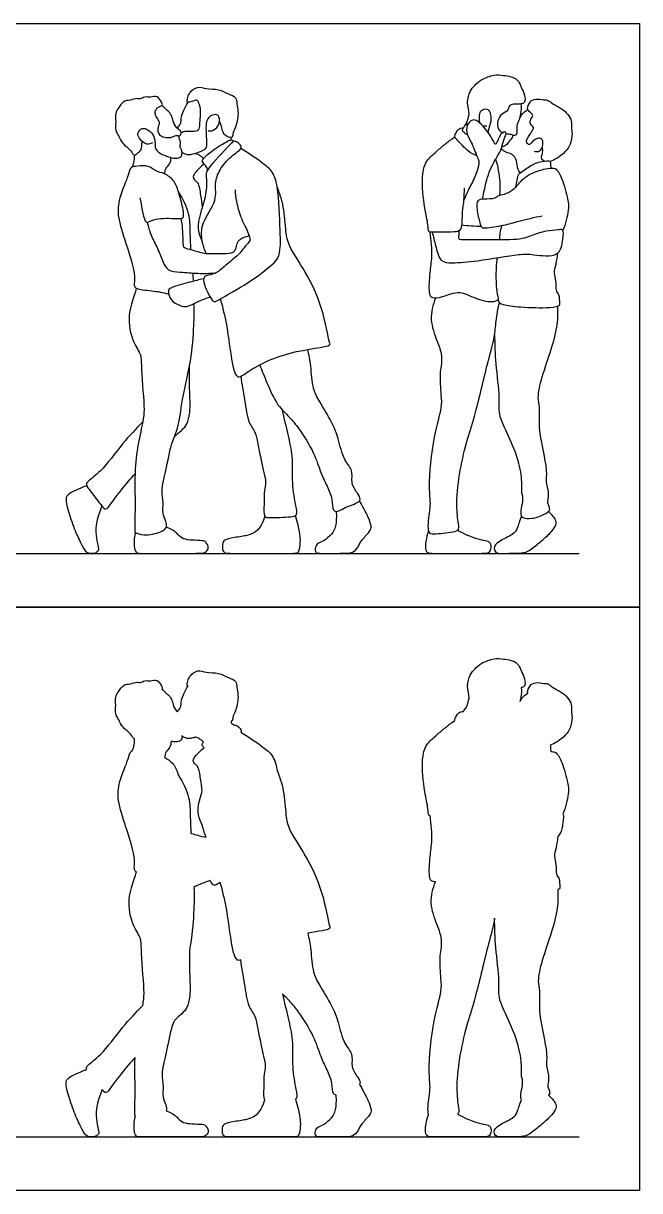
# Model space of a CAD drawing. Header units: millimetres. Extents: x 1 to 7, y 0.3 to 34.9.
# Drawn here: x 4.012 to 6.345, y 10.863 to 15.282 of the extents above; entities that cross this region are included whole.
import ezdxf

# ---------------------------------------------------------------- set-up
doc = ezdxf.new("R2010")
doc.units = ezdxf.units.MM
for name, color, linetype, true_color in [('AG-DIAGRAM', 7, 'Continuous', 0xfecc66), ('AG-OUTLINE', 7, 'Continuous', 0x8000ff), ('AG-PEOPLE', 7, 'Continuous', 0x66ccff), ('X-VPRT', 6, 'Continuous', 0xff00ff)]:
    doc.layers.add(name, color=color, linetype=linetype, true_color=true_color)

msp = doc.modelspace()

# ---------------------------------------------------------------- linework, layer by layer
at = {"layer": 'AG-DIAGRAM'}
for points in [[(1.2399, 13.2758), (6.1167, 13.2758)], [(1.2399, 11.066), (6.1167, 11.066)]]:
    msp.add_lwpolyline(points, dxfattribs=at)
at = {"layer": 'AG-OUTLINE'}
for points, knots in [([(6.0065, 12.5495), (6.0155, 12.5528), (6.0331, 12.5606), (6.0652, 12.5863), (6.0845, 12.613), (6.0915, 12.6546), (6.0853, 12.6779), (6.0899, 12.7034), (6.0722, 12.7298), (6.051, 12.7511), (6.0182, 12.7644), (5.9998, 12.7839), (5.9816, 12.7821), (5.9516, 12.7897), (5.9285, 12.7767), (5.92, 12.7546), (5.9215, 12.7473), (5.9219, 12.7461), (5.9162, 12.7428), (5.9053, 12.7348), (5.8958, 12.7219), (5.8921, 12.715), (5.8936, 12.7197), (5.8972, 12.7351), (5.8983, 12.7553), (5.8971, 12.7675), (5.8994, 12.7678), (5.9058, 12.7693), (5.9144, 12.7792), (5.9072, 12.8101), (5.8952, 12.8333), (5.885, 12.8608), (5.8573, 12.8716), (5.8308, 12.8761), (5.7939, 12.8793), (5.7713, 12.8693), (5.7462, 12.8621), (5.7198, 12.8371), (5.7022, 12.8161), (5.6887, 12.7726), (5.7052, 12.7286), (5.6924, 12.7057), (5.6914, 12.6974), (5.6913, 12.6966), (5.6884, 12.6922), (5.6837, 12.6849), (5.6793, 12.6786), (5.6779, 12.6765), (5.6709, 12.677), (5.659, 12.6733), (5.6513, 12.6604), (5.6453, 12.6483), (5.6455, 12.6435), (5.6299, 12.6321), (5.6093, 12.6162), (5.5769, 12.5883), (5.534, 12.5521), (5.5183, 12.4924), (5.5291, 12.3745), (5.5449, 12.3146), (5.5446, 12.2843), (5.5497, 12.2822), (5.5519, 12.2819), (5.5572, 12.2512), (5.5611, 12.1872), (5.5512, 12.1317), (5.547, 12.0565), (5.5535, 12.0353), (5.5662, 12.0322), (5.573, 12.0323), (5.5621, 12.007), (5.5477, 11.9518), (5.577, 11.8717), (5.5962, 11.8259), (5.5954, 11.7741), (5.5872, 11.7454), (5.5935, 11.6632), (5.5967, 11.615), (5.5614, 11.5055), (5.5443, 11.3222), (5.5534, 11.255), (5.5487, 11.2215), (5.5414, 11.1648), (5.546, 11.1504), (5.5361, 11.1222), (5.5328, 11.0889), (5.5379, 11.066), (5.5644, 11.066), (5.6169, 11.066), (5.7483, 11.066), (5.7767, 11.066), (5.7831, 11.0839), (5.7835, 11.0994), (5.7765, 11.1093), (5.7588, 11.1145), (5.7196, 11.1213), (5.6837, 11.1386), (5.6555, 11.1529), (5.6575, 11.1542), (5.6638, 11.1607), (5.6563, 11.1901), (5.6503, 11.2619), (5.6633, 11.3813), (5.6932, 11.5013), (5.7256, 11.597), (5.7708, 11.7965), (5.7914, 11.8628), (5.7958, 11.8906), (5.7962, 11.8939), (5.7966, 11.8574), (5.7984, 11.7796), (5.8167, 11.6593), (5.8067, 11.5937), (5.8478, 11.5132), (5.8884, 11.4166), (5.8998, 11.3377), (5.8958, 11.2963), (5.9048, 11.2791), (5.8982, 11.2444), (5.8942, 11.2191), (5.8969, 11.2098), (5.8979, 11.208), (5.891, 11.1876), (5.8813, 11.1576), (5.8718, 11.139), (5.8075, 11.1108), (5.7884, 11.0857), (5.7999, 11.066), (5.8155, 11.066), (5.8541, 11.066), (5.8948, 11.0662), (5.9202, 11.0701), (5.9599, 11.1011), (6.0089, 11.1431), (6.0284, 11.1694), (6.0304, 11.1888), (6.0222, 11.2027), (6.0004, 11.2243), (6.0027, 11.2267), (6.0085, 11.2358), (5.9925, 11.2573), (6.0053, 11.2888), (5.9886, 11.3387), (5.9998, 11.384), (5.9595, 11.5278), (5.9697, 11.6175), (5.9569, 11.6558), (5.9754, 11.7385), (6.0118, 11.8369), (6.0365, 11.9314), (6.0365, 11.9791), (6.0352, 12.0022), (6.0385, 12.0033), (6.0442, 12.0061), (6.0431, 12.0135), (6.0424, 12.048), (6.0265, 12.0601), (6.0314, 12.0996), (6.0191, 12.1272), (6.0303, 12.1619), (6.0333, 12.1895), (6.0353, 12.2036), (6.0487, 12.2154), (6.055, 12.2533), (6.0582, 12.2832), (6.0545, 12.2887), (6.0655, 12.3124), (6.0767, 12.3656), (6.0752, 12.4068), (6.0534, 12.4824), (6.0325, 12.5224), (6.0174, 12.5252), (6.0098, 12.5249), (6.0088, 12.5249), (6.0084, 12.5314), (6.008, 12.538), (6.0076, 12.5445), (6.0075, 12.5462), (6.0072, 12.548), (6.0065, 12.5495)], [-8.051032, -8.051032, -8.051032, -8.051032, -7.745874, -7.387316, -7.057884, -6.697875, -6.419332, -6.141396, -5.830281, -5.516651, -5.178655, -4.896634, -4.662427, -4.353639, -4.06872, -3.78104, -3.722313, -3.722313, -3.722313, -3.468498, -3.192558, -3.192558, -3.192558, -3.015944, -2.670965, -2.670965, -2.670965, -2.572691, -2.370645, -2.061141, -1.761372, -1.464359, -1.167498, -0.86652, -0.526109, -0.246466, 0.040991, 0.377475, 0.677202, 1.049696, 1.434242, 1.742596, 1.776063, 1.776063, 1.776063, 2.002794, 2.133373, 2.133373, 2.133373, 2.367475, 2.590148, 2.821957, 2.821957, 2.821957, 3.173604, 3.546956, 3.95988, 4.399824, 5.019629, 5.480282, 5.765934, 5.880446, 5.880446, 5.880446, 6.429708, 6.873929, 7.359043, 7.613319, 7.808274, 7.808274, 7.808274, 8.325095, 8.840158, 9.246047, 9.637009, 9.956181, 10.458896, 10.856577, 11.46202, 12.244145, 12.6953, 13.039905, 13.493581, 13.493581, 13.493581, 13.628503, 13.763426, 13.898348, 14.033271, 14.168193, 14.303116, 14.438038, 14.572961, 14.707883, 14.842806, 14.977728, 15.112651, 15.112651, 15.112651, 15.207466, 15.510536, 15.993352, 16.623304, 17.247062, 17.833202, 18.642291, 19.179987, 19.252627, 19.252627, 19.252627, 19.817475, 20.471989, 20.940975, 21.480381, 22.016568, 22.541147, 22.940119, 23.186097, 23.528478, 23.850483, 23.941266, 23.941266, 23.941266, 24.085544, 24.229822, 24.3741, 24.518378, 24.662656, 24.662656, 24.662656, 24.803882, 24.967616, 25.13135, 25.295084, 25.458818, 25.622552, 25.786285, 25.786285, 25.786285, 25.897734, 26.192301, 26.521838, 26.927153, 27.359638, 28.073251, 28.624245, 28.978593, 29.500343, 30.11366, 30.687325, 31.174085, 31.174085, 31.174085, 31.286329, 31.442481, 31.766029, 32.012313, 32.353994, 32.66427, 32.997613, 33.369006, 33.369006, 33.369006, 33.769221, 34.078852, 34.078852, 34.078852, 34.581683, 34.955611, 35.459037, 35.829896, 36.071262, 36.106009, 36.106009, 36.106009, 36.358203, 36.358203, 36.358203, 36.461172, 36.461172, 36.461172, 36.461172]), ([(5.1959, 11.225), (5.1985, 11.2056), (5.195, 11.1631), (5.182, 11.1395), (5.149, 11.1105), (5.1254, 11.1049), (5.1166, 11.0898), (5.1166, 11.066), (5.1371, 11.066), (5.1969, 11.066), (5.2564, 11.066), (5.2747, 11.0802), (5.2923, 11.1174), (5.326, 11.1498), (5.3316, 11.1674), (5.3175, 11.2038), (5.3053, 11.2293), (5.2847, 11.2652), (5.2862, 11.2672), (5.289, 11.2748), (5.276, 11.2953), (5.2505, 11.3299), (5.2626, 11.3816), (5.2223, 11.4185), (5.2054, 11.5023), (5.1813, 11.5622), (5.1331, 11.6408), (5.1062, 11.6875), (5.1018, 11.7768), (5.0931, 11.8169), (5.0891, 11.8378), (5.1298, 11.8448), (5.1776, 11.8509), (5.1683, 11.8689), (5.1455, 12.0043), (5.0849, 12.1272), (5.017, 12.2261), (5.0046, 12.2838), (4.9995, 12.3796), (4.9826, 12.4291), (4.9729, 12.4541), (4.968, 12.4822), (4.9542, 12.5168), (4.9121, 12.5472), (4.8626, 12.5832), (4.8354, 12.5982), (4.8374, 12.6009), (4.8377, 12.606), (4.8285, 12.6205), (4.8137, 12.6267), (4.809, 12.6261), (4.8083, 12.6259), (4.8068, 12.6279), (4.8041, 12.6305), (4.8007, 12.6311), (4.7998, 12.6311), (4.7993, 12.6341), (4.7989, 12.6371), (4.7985, 12.6401), (4.7999, 12.6403), (4.8047, 12.6427), (4.8049, 12.6628), (4.8193, 12.6818), (4.8278, 12.7399), (4.8192, 12.7655), (4.8196, 12.7953), (4.7861, 12.8041), (4.7518, 12.8262), (4.7049, 12.8221), (4.6722, 12.8372), (4.6426, 12.8129), (4.6361, 12.7982), (4.63, 12.779), (4.633, 12.7744), (4.6357, 12.774), (4.6299, 12.7642), (4.6203, 12.7439), (4.6091, 12.7205), (4.6101, 12.6991), (4.6046, 12.6884), (4.5984, 12.6792), (4.5947, 12.6754), (4.5941, 12.6759), (4.5881, 12.6818), (4.5778, 12.7021), (4.5747, 12.7242), (4.5589, 12.7417), (4.5478, 12.751), (4.5413, 12.7588), (4.5366, 12.7614), (4.537, 12.7617), (4.5398, 12.7646), (4.5342, 12.7751), (4.5206, 12.8008), (4.4926, 12.7906), (4.472, 12.7965), (4.4548, 12.784), (4.4418, 12.7902), (4.4154, 12.7797), (4.3911, 12.7816), (4.3708, 12.7496), (4.3587, 12.7319), (4.3632, 12.7008), (4.3582, 12.6679), (4.3745, 12.6456), (4.3854, 12.6163), (4.4197, 12.5943), (4.4277, 12.5744), (4.4324, 12.5738), (4.4326, 12.5738), (4.4331, 12.5665), (4.4326, 12.5517), (4.4279, 12.5359), (4.4246, 12.5285), (4.4228, 12.5278), (4.4145, 12.523), (4.4106, 12.4943), (4.3713, 12.4106), (4.3677, 12.3377), (4.4002, 12.2415), (4.4384, 12.1191), (4.43, 12.082), (4.4344, 12.0727), (4.44, 12.0699), (4.4403, 12.0697), (4.4372, 12.0606), (4.4318, 12.041), (4.4039, 11.9656), (4.4222, 11.8678), (4.4604, 11.8174), (4.4562, 11.7779), (4.4706, 11.6223), (4.4686, 11.5902), (4.4647, 11.5684), (4.4639, 11.5642), (4.4382, 11.5371), (4.3876, 11.4856), (4.3107, 11.3767), (4.2592, 11.3425), (4.25, 11.3298), (4.2516, 11.3233), (4.2521, 11.3219), (4.2188, 11.3092), (4.1803, 11.291), (4.1706, 11.2756), (4.1795, 11.2347), (4.2042, 11.1573), (4.2317, 11.099), (4.2488, 11.071), (4.2601, 11.0658), (4.2812, 11.0658), (4.2966, 11.0743), (4.2994, 11.0852), (4.288, 11.1208), (4.2868, 11.1727), (4.2962, 11.2096), (4.3096, 11.245), (4.3155, 11.238), (4.3262, 11.2273), (4.3483, 11.2625), (4.3955, 11.3216), (4.4267, 11.358), (4.4348, 11.3671), (4.4337, 11.3271), (4.4364, 11.2436), (4.4331, 11.1544), (4.4343, 11.1466), (4.4365, 11.1447), (4.4299, 11.1219), (4.4318, 11.09), (4.4366, 11.066), (4.4533, 11.066), (4.5123, 11.066), (4.6651, 11.066), (4.6978, 11.066), (4.7127, 11.0801), (4.7116, 11.0958), (4.7021, 11.1095), (4.6939, 11.1148), (4.6497, 11.1152), (4.6157, 11.1192), (4.5974, 11.1362), (4.5817, 11.1543), (4.5525, 11.1651), (4.5548, 11.1714), (4.5527, 11.1889), (4.5368, 11.2185), (4.5444, 11.2584), (4.532, 11.3068), (4.5533, 11.3791), (4.5681, 11.4672), (4.5808, 11.4999), (4.5839, 11.5077), (4.5944, 11.5168), (4.618, 11.5376), (4.6323, 11.5541), (4.6462, 11.6017), (4.6403, 11.6912), (4.6412, 11.7459), (4.641, 11.7742), (4.6423, 11.7811), (4.6518, 11.8349), (4.6581, 11.9229), (4.6593, 11.9896), (4.6579, 12.0095), (4.6577, 12.0119), (4.6631, 12.0145), (4.6839, 12.0246), (4.7039, 12.0315), (4.719, 12.0368), (4.7233, 12.0296), (4.7323, 12.0173), (4.7415, 12.0196), (4.751, 12.0255), (4.7577, 12.0295), (4.7666, 11.997), (4.7833, 11.9302), (4.7955, 11.8233), (4.8125, 11.7325), (4.8303, 11.7344), (4.8349, 11.7364), (4.8392, 11.7064), (4.8503, 11.6503), (4.8616, 11.5586), (4.8962, 11.5241), (4.9087, 11.419), (4.9339, 11.3362), (4.9223, 11.3045), (4.9251, 11.2547), (4.9208, 11.2144), (4.9258, 11.2064), (4.9145, 11.1641), (4.8789, 11.1362), (4.8409, 11.1306), (4.7814, 11.1205), (4.767, 11.1112), (4.7655, 11.0913), (4.7649, 11.0798), (4.7726, 11.066), (4.795, 11.066), (4.8893, 11.066), (5.024, 11.066), (5.0509, 11.066), (5.0573, 11.0769), (5.0628, 11.1139), (5.0581, 11.1532), (5.0428, 11.2096), (5.0441, 11.2105), (5.0501, 11.2171), (5.0426, 11.2505), (5.0274, 11.3333), (5.0354, 11.4327), (5.0132, 11.5153), (5.0007, 11.5773), (4.9933, 11.6078), (5.0021, 11.5984), (5.0251, 11.5771), (5.0569, 11.5372), (5.1137, 11.4488), (5.1373, 11.3709), (5.1618, 11.3214), (5.1836, 11.2726), (5.1808, 11.2312), (5.1922, 11.2255), (5.1959, 11.225)], [0, 0, 0, 0, 0.126109, 0.252219, 0.378328, 0.504437, 0.630546, 0.756656, 0.882765, 1.008874, 1.134984, 1.261093, 1.387202, 1.513312, 1.639421, 1.76553, 1.891639, 1.891639, 1.891639, 1.998191, 2.280964, 2.65408, 3.045021, 3.450224, 3.970055, 4.444798, 4.984271, 5.411127, 5.939866, 6.397448, 6.397448, 6.397448, 6.860561, 7.046179, 7.698105, 8.406334, 9.015779, 9.453749, 10.004969, 10.518376, 10.518376, 10.518376, 10.975299, 11.37656, 11.928937, 11.928937, 11.928937, 12.086367, 12.31903, 12.561242, 12.609782, 12.609782, 12.609782, 12.766824, 12.823524, 12.823524, 12.823524, 12.99604, 12.99604, 12.99604, 13.079624, 13.325973, 13.614162, 14.043739, 14.35061, 14.633306, 14.947774, 15.315132, 15.70224, 16.033845, 16.362019, 16.602132, 16.84895, 16.991811, 16.991811, 16.991811, 17.326337, 17.619252, 17.875488, 18.072055, 18.30225, 18.30225, 18.30225, 18.334382, 18.639642, 18.913311, 19.184064, 19.404523, 19.623919, 19.623919, 19.623919, 19.651554, 19.851761, 20.143007, 20.431819, 20.694903, 20.939201, 21.143566, 21.440631, 21.716438, 22.053046, 22.317845, 22.631165, 22.957744, 23.248702, 23.565408, 23.934013, 24.198057, 24.211279, 24.211279, 24.211279, 24.479786, 24.762746, 24.762746, 24.762746, 24.835387, 25.148804, 25.697799, 26.184009, 26.770288, 27.419565, 27.750441, 27.956136, 27.96981, 27.96981, 27.96981, 28.277317, 28.781926, 29.356297, 29.786929, 30.152212, 30.856996, 31.261538, 31.351846, 31.351846, 31.351846, 31.95778, 32.600586, 33.040432, 33.263938, 33.323567, 33.323567, 33.323567, 33.460972, 33.598378, 33.735783, 33.873188, 34.010593, 34.147999, 34.285404, 34.422809, 34.560215, 34.69762, 34.835025, 34.97243, 35.109836, 35.109836, 35.109836, 35.35413, 35.674234, 36.24095, 36.433774, 36.433774, 36.433774, 37.030295, 37.569155, 37.731741, 37.731741, 37.731741, 37.864824, 37.997908, 38.130991, 38.264075, 38.397158, 38.530242, 38.663325, 38.796409, 38.929492, 39.062575, 39.195659, 39.328742, 39.461826, 39.594909, 39.594909, 39.594909, 39.858489, 40.18767, 40.544466, 40.938018, 41.438204, 42.027184, 42.220004, 42.220004, 42.220004, 42.425144, 42.7489, 43.132286, 43.675452, 44.203461, 44.203461, 44.203461, 44.301724, 44.964823, 45.464206, 45.534938, 45.534938, 45.534938, 45.681994, 46.078012, 46.078012, 46.078012, 46.244939, 46.430717, 46.649035, 46.649035, 46.649035, 47.22512, 47.848167, 48.366118, 48.514987, 48.514987, 48.514987, 49.060945, 49.594606, 49.982899, 50.57028, 51.10036, 51.41807, 51.830541, 52.218987, 52.218987, 52.218987, 52.378299, 52.537611, 52.696923, 52.856235, 53.015547, 53.174859, 53.33417, 53.493482, 53.652794, 53.812106, 53.971418, 54.13073, 54.290042, 54.449354, 54.449354, 54.449354, 54.517842, 54.846229, 55.37992, 55.953885, 56.482577, 57.038856, 57.038856, 57.038856, 57.312572, 57.748358, 58.335142, 58.855298, 59.278078, 59.700476, 60.059855, 60.211905, 60.211905, 60.211905, 60.211905]), ([(4.5994, 12.4347), (4.5939, 12.4525), (4.5836, 12.4791), (4.5585, 12.4974), (4.5469, 12.5027), (4.5475, 12.51), (4.5505, 12.5253), (4.5681, 12.5395), (4.5711, 12.5564), (4.5715, 12.5644), (4.5744, 12.5637), (4.586, 12.5614), (4.6084, 12.562), (4.6128, 12.5762), (4.6128, 12.584), (4.6125, 12.5864), (4.6141, 12.5825), (4.6264, 12.5749), (4.6392, 12.575), (4.6498, 12.5754), (4.6613, 12.5788), (4.6656, 12.5802), (4.6656, 12.5803), (4.6698, 12.5787), (4.6782, 12.5749), (4.6892, 12.5661), (4.6938, 12.5609), (4.6908, 12.5573), (4.687, 12.5502), (4.6936, 12.5431), (4.697, 12.5394), (4.685, 12.5321), (4.6666, 12.5125), (4.6509, 12.4923), (4.6617, 12.4761), (4.6758, 12.4704), (4.6831, 12.4186), (4.688, 12.3921), (4.6896, 12.3773), (4.684, 12.3582), (4.6718, 12.3182), (4.6748, 12.2754), (4.6843, 12.2574), (4.6895, 12.2495), (4.6925, 12.2324), (4.6967, 12.217), (4.7036, 12.2019), (4.7013, 12.2022), (4.6817, 12.2046), (4.6634, 12.2115), (4.6476, 12.2156), (4.6465, 12.2159), (4.645, 12.2406), (4.6435, 12.2842), (4.6429, 12.3525), (4.6168, 12.4095), (4.5994, 12.4347)], [2.991572, 2.991572, 2.991572, 2.991572, 3.388627, 3.747149, 3.747149, 3.747149, 4.015635, 4.28103, 4.562628, 4.562628, 4.562628, 4.665442, 4.955136, 5.175691, 5.278505, 5.278505, 5.278505, 5.481593, 5.677009, 5.935276, 6.076933, 6.077887, 6.077887, 6.077887, 6.287574, 6.549597, 6.549597, 6.549597, 6.721861, 6.900788, 6.900788, 6.900788, 7.271932, 7.544441, 7.768396, 7.979537, 8.376497, 8.760046, 8.760046, 8.760046, 9.112259, 9.50758, 9.811634, 9.811634, 9.811634, 10.215222, 10.215222, 10.215222, 10.267647, 10.666408, 10.696798, 10.696798, 10.696798, 11.129727, 11.607638, 12.156183, 12.156183, 12.156183, 12.156183])]:
    msp.add_open_spline(points, degree=3, knots=knots, dxfattribs=at)
at = {"layer": 'AG-PEOPLE'}
for points, knots in [([(5.6926, 14.8942), (5.6918, 14.899), (5.6891, 14.9097), (5.7052, 14.9384), (5.6887, 14.9824), (5.7022, 15.0259), (5.7198, 15.0469), (5.7462, 15.0719), (5.7713, 15.0791), (5.7939, 15.0891), (5.8308, 15.0859), (5.8573, 15.0814), (5.885, 15.0706), (5.8952, 15.0431), (5.9072, 15.0199), (5.9144, 14.989), (5.9036, 14.9766), (5.8848, 14.9773), (5.8488, 14.9761), (5.8498, 14.9515), (5.8213, 14.9409), (5.807, 14.9138), (5.8055, 14.8895), (5.8159, 14.8751), (5.8232, 14.8702), (5.8278, 14.8684)], [0, 0, 0, 0, 0.217936, 0.52629, 0.910836, 1.28333, 1.583057, 1.919541, 2.206998, 2.486641, 2.827052, 3.12803, 3.424891, 3.721904, 4.021673, 4.331178, 4.533223, 4.781763, 5.099092, 5.339537, 5.635709, 5.946605, 6.220314, 6.449071, 6.658047, 6.658047, 6.658047, 6.658047]), ([(4.6097, 14.8694), (4.6145, 14.8715), (4.6244, 14.8767), (4.6587, 14.8717), (4.6806, 14.8811), (4.6802, 14.9065), (4.6833, 14.9374), (4.6827, 14.9647), (4.6752, 14.9858), (4.669, 14.9931), (4.6592, 14.9896), (4.6352, 14.9808), (4.63, 14.9888), (4.6361, 15.008), (4.6426, 15.0227), (4.6722, 15.047), (4.7049, 15.0319), (4.7518, 15.036), (4.7861, 15.0139), (4.8196, 15.0051), (4.8192, 14.9753), (4.8278, 14.9497), (4.8193, 14.8916), (4.8049, 14.8726), (4.8047, 14.8496), (4.7924, 14.8494), (4.7736, 14.8576), (4.7657, 14.8753), (4.7608, 14.8965), (4.7568, 14.907), (4.7548, 14.9122)], [0, 0, 0, 0, 0.228359, 0.562536, 0.820456, 1.092008, 1.415927, 1.719822, 1.987235, 2.144003, 2.324625, 2.606106, 2.748968, 2.995786, 3.235899, 3.564073, 3.895677, 4.282785, 4.650144, 4.964611, 5.247307, 5.554178, 5.983756, 6.271944, 6.518293, 6.689108, 6.942565, 7.192515, 7.458676, 7.693368, 7.693368, 7.693368, 7.693368]), ([(4.5015, 14.8306), (4.495, 14.827), (4.4785, 14.8196), (4.4528, 14.8435), (4.4414, 14.8629), (4.4545, 14.8825), (4.4691, 14.8869), (4.4887, 14.8773), (4.5075, 14.8587), (4.5118, 14.827), (4.5092, 14.813), (4.5221, 14.7922), (4.5549, 14.7794), (4.5788, 14.7711), (4.6084, 14.7718), (4.6137, 14.7888), (4.6118, 14.8046), (4.6027, 14.8145), (4.61, 14.8311), (4.6011, 14.8426), (4.6039, 14.8561), (4.5874, 14.8582), (4.5692, 14.8471), (4.5457, 14.8492), (4.5292, 14.8559), (4.5213, 14.8733), (4.5226, 14.8896), (4.5309, 14.9089), (4.516, 14.9254), (4.5122, 14.9376), (4.5094, 14.9451), (4.5158, 14.9586), (4.5223, 14.9666), (4.5419, 14.9705), (4.5342, 14.9849), (4.5206, 15.0106), (4.4926, 15.0004), (4.472, 15.0063), (4.4548, 14.9938), (4.4418, 15), (4.4154, 14.9895), (4.3911, 14.9914), (4.3708, 14.9594), (4.3587, 14.9417), (4.3632, 14.9106), (4.3582, 14.8777), (4.3745, 14.8554), (4.3854, 14.8261), (4.4197, 14.8041), (4.4301, 14.778), (4.4444, 14.7912), (4.4568, 14.7998), (4.4606, 14.813), (4.4595, 14.8196), (4.4616, 14.8296), (4.4633, 14.8346)], [0, 0, 0, 0, 0.27108, 0.595912, 0.85788, 1.113867, 1.326289, 1.583977, 1.879106, 2.194462, 2.407118, 2.673784, 3.010986, 3.310062, 3.599756, 3.820311, 4.045342, 4.244119, 4.470312, 4.681659, 4.868915, 5.069679, 5.335758, 5.609424, 5.845868, 6.084306, 6.316145, 6.565847, 6.824729, 7.028329, 7.184482, 7.396577, 7.587521, 7.811627, 8.011834, 8.30308, 8.591892, 8.854976, 9.099274, 9.303638, 9.600704, 9.876511, 10.213119, 10.477918, 10.791238, 11.117817, 11.408775, 11.725481, 12.094086, 12.35813, 12.570746, 12.800907, 13.000316, 13.157571, 13.351839, 13.351839, 13.351839, 13.351839]), ([(4.5947, 14.8852), (4.5984, 14.889), (4.6046, 14.8982), (4.6101, 14.9089), (4.6091, 14.9303), (4.6203, 14.9537), (4.6299, 14.974), (4.6357, 14.9838)], [0, 0, 0, 0, 0.230196, 0.426762, 0.682998, 0.975913, 1.310439, 1.310439, 1.310439, 1.310439]), ([(5.9453, 14.7991), (5.9505, 14.7969), (5.9635, 14.7946), (5.977, 14.8092), (5.9816, 14.837), (5.9712, 14.848), (5.9534, 14.8479), (5.9366, 14.8309), (5.9254, 14.8196), (5.9135, 14.8363), (5.9235, 14.8513), (5.9387, 14.8766), (5.9474, 14.8883), (5.9251, 14.9042), (5.9361, 14.9239), (5.9439, 14.9353), (5.9269, 14.9479), (5.918, 14.9592), (5.9285, 14.9865), (5.9516, 14.9995), (5.9816, 14.9919), (5.9998, 14.9937), (6.0182, 14.9742), (6.051, 14.9609), (6.0722, 14.9396), (6.0899, 14.9132), (6.0853, 14.8877), (6.0915, 14.8644), (6.0845, 14.8228), (6.0652, 14.7961), (6.0331, 14.7704), (6.0155, 14.7626), (6.0065, 14.7593)], [0, 0, 0, 0, 0.233825, 0.475552, 0.768121, 0.969621, 1.193649, 1.474476, 1.673491, 1.88543, 2.121817, 2.435457, 2.626847, 2.887585, 3.138748, 3.330857, 3.572312, 3.78104, 4.06872, 4.353639, 4.662427, 4.896634, 5.178655, 5.516651, 5.830281, 6.141396, 6.419332, 6.697875, 7.057884, 7.387316, 7.745874, 8.051032, 8.051032, 8.051032, 8.051032]), ([(4.5991, 14.8557), (4.6013, 14.8563), (4.6056, 14.8583), (4.6125, 14.8663), (4.6048, 14.8791), (4.5912, 14.8853), (4.5778, 14.9119), (4.5747, 14.934), (4.5589, 14.9515), (4.5478, 14.9608), (4.5413, 14.9686), (4.5366, 14.9712)], [0, 0, 0, 0, 0.151318, 0.321747, 0.524068, 0.744938, 1.050198, 1.323867, 1.59462, 1.815079, 2.034474, 2.034474, 2.034474, 2.034474]), ([(5.741, 14.9047), (5.7382, 14.9132), (5.7383, 14.9368), (5.7429, 14.9545), (5.7684, 14.9618), (5.7816, 14.9437), (5.7838, 14.9112), (5.7734, 14.8847), (5.7715, 14.8747), (5.7704, 14.8699)], [0.36082, 0.36082, 0.36082, 0.36082, 0.619618, 0.872401, 1.131197, 1.377222, 1.700972, 2.002315, 2.22029, 2.22029, 2.22029, 2.22029]), ([(5.8624, 14.8601), (5.8655, 14.859), (5.872, 14.8587), (5.8818, 14.8604), (5.8823, 14.88), (5.8804, 14.9011), (5.8903, 14.9169), (5.8969, 14.9408), (5.8983, 14.9651), (5.8971, 14.9773)], [0, 0, 0, 0, 0.177648, 0.336322, 0.573103, 0.837325, 1.074843, 1.355866, 1.700845, 1.700845, 1.700845, 1.700845]), ([(5.8921, 14.9248), (5.8958, 14.9317), (5.9053, 14.9446), (5.9162, 14.9526), (5.9219, 14.9559)], [0, 0, 0, 0, 0.2759403, 0.5297555, 0.5297555, 0.5297555, 0.5297555]), ([(4.7118, 14.875), (4.7181, 14.8747), (4.7318, 14.8748), (4.7596, 14.9022), (4.7525, 14.9356), (4.7386, 14.9384), (4.7161, 14.9323), (4.6984, 14.9059), (4.7086, 14.8265), (4.7019, 14.8051), (4.6811, 14.7954), (4.6529, 14.7853), (4.6392, 14.7848), (4.6264, 14.7847), (4.6141, 14.7923), (4.6125, 14.7962)], [0, 0, 0, 0, 0.249469, 0.590362, 0.897101, 1.090831, 1.352255, 1.663809, 2.172937, 2.432249, 2.693645, 3.011375, 3.269642, 3.465058, 3.668146, 3.668146, 3.668146, 3.668146]), ([(5.6933, 14.8604), (5.6898, 14.862), (5.6837, 14.8657), (5.672, 14.8759), (5.676, 14.8837), (5.6828, 14.8933), (5.6884, 14.902), (5.6913, 14.9064)], [0, 0, 0, 0, 0.1929973, 0.4026392, 0.5525633, 0.7485901, 0.9753208, 0.9753208, 0.9753208, 0.9753208]), ([(5.7497, 14.6176), (5.7516, 14.6256), (5.7564, 14.642), (5.769, 14.7119), (5.8028, 14.7744), (5.8232, 14.8059), (5.8273, 14.8349), (5.841, 14.8627), (5.8383, 14.8728), (5.8211, 14.8669), (5.812, 14.8489), (5.8046, 14.8317), (5.797, 14.8215), (5.7937, 14.8382), (5.7565, 14.8901), (5.7395, 14.907), (5.7155, 14.9221), (5.6926, 14.9028), (5.6861, 14.8671), (5.7094, 14.8341), (5.7294, 14.7771), (5.7378, 14.7625), (5.7349, 14.7361), (5.7222, 14.6999), (5.6952, 14.6497), (5.6844, 14.6245), (5.6789, 14.6118)], [0, 0, 0, 0, 0.280976, 0.756243, 1.24327, 1.583322, 1.892608, 2.204882, 2.3485, 2.561164, 2.820234, 3.075154, 3.234882, 3.423481, 3.880954, 4.177231, 4.450343, 4.733344, 5.056742, 5.423364, 5.860782, 6.091064, 6.366335, 6.723723, 7.152317, 7.518571, 7.518571, 7.518571, 7.518571]), ([(5.6803, 14.6584), (5.6805, 14.6431), (5.6803, 14.6111), (5.6718, 14.5699), (5.673, 14.5045), (5.6571, 14.4922), (5.619, 14.4925), (5.5579, 14.4911), (5.5446, 14.4921), (5.5449, 14.5244), (5.5291, 14.5843), (5.5183, 14.7022), (5.534, 14.7619), (5.5769, 14.7981), (5.6093, 14.826), (5.6299, 14.8419), (5.6455, 14.8533)], [0, 0, 0, 0, 0.384104, 0.769428, 1.215313, 1.437757, 1.791543, 2.240214, 2.414321, 2.699973, 3.160626, 3.780431, 4.220374, 4.633299, 5.00665, 5.358298, 5.358298, 5.358298, 5.358298]), ([(5.7289, 14.7806), (5.7177, 14.7855), (5.6962, 14.7947), (5.6564, 14.8392), (5.6422, 14.8516), (5.6512, 14.8701), (5.659, 14.8831), (5.6709, 14.8868), (5.6779, 14.8863)], [0, 0, 0, 0, 0.344003, 0.779074, 1.009275, 1.246486, 1.469159, 1.70326, 1.70326, 1.70326, 1.70326]), ([(5.8394, 14.8652), (5.8422, 14.8646), (5.8515, 14.8632), (5.8652, 14.8622), (5.8636, 14.8504), (5.8582, 14.8414), (5.8517, 14.8382), (5.8427, 14.8233), (5.8353, 14.8189), (5.8276, 14.8156), (5.8237, 14.8148)], [6.812615, 6.812615, 6.812615, 6.812615, 6.917805, 7.139193, 7.308701, 7.489867, 7.642579, 7.873229, 8.044098, 8.240725, 8.240725, 8.240725, 8.240725]), ([(4.7036, 14.4117), (4.6967, 14.4268), (4.6876, 14.4598), (4.6822, 14.5277), (4.7493, 14.6095), (4.734, 14.6754), (4.7543, 14.7307), (4.7952, 14.7782), (4.8371, 14.8056), (4.8377, 14.8158), (4.8285, 14.8303), (4.8092, 14.8384), (4.7991, 14.8279), (4.7185, 14.7428), (4.7012, 14.7153), (4.7082, 14.6816), (4.7007, 14.6147), (4.6713, 14.5354), (4.6748, 14.4852), (4.6843, 14.4672), (4.6895, 14.4593)], [0, 0, 0, 0, 0.403588, 0.864996, 1.435166, 1.889254, 2.315832, 2.781442, 3.169927, 3.327357, 3.56002, 3.802233, 4.009211, 4.628118, 4.960074, 5.271181, 5.742753, 6.277127, 6.672448, 6.976502, 6.976502, 6.976502, 6.976502]), ([(4.7106, 14.7288), (4.7076, 14.7343), (4.7028, 14.7449), (4.6847, 14.7598), (4.6988, 14.7776), (4.7343, 14.8067), (4.7881, 14.8393), (4.8023, 14.842), (4.8068, 14.8377), (4.8083, 14.8357)], [0, 0, 0, 0, 0.24666, 0.497565, 0.731287, 1.135022, 1.591094, 1.790175, 1.947217, 1.947217, 1.947217, 1.947217]), ([(4.8138, 14.6524), (4.8143, 14.6374), (4.8167, 14.6075), (4.8356, 14.5449), (4.8559, 14.5059), (4.8671, 14.4798), (4.8726, 14.4587), (4.8539, 14.4435), (4.8291, 14.4046), (4.7772, 14.3678), (4.7453, 14.3342), (4.7045, 14.328), (4.6935, 14.3205), (4.6944, 14.2926), (4.7273, 14.2259), (4.7429, 14.2298), (4.7707, 14.2482), (4.8625, 14.2958), (4.9527, 14.3665), (4.978, 14.3923), (4.9871, 14.4395), (4.9834, 14.5009), (4.9799, 14.6617), (4.9545, 14.7264), (4.9121, 14.757), (4.8626, 14.793), (4.8354, 14.808)], [0, 0, 0, 0, 0.385168, 0.84726, 1.230544, 1.534123, 1.780598, 2.041862, 2.431062, 2.890133, 3.284945, 3.638449, 3.8223, 4.117987, 4.600249, 4.786027, 5.097368, 5.693214, 6.310167, 6.64409, 7.014008, 7.476851, 8.204674, 8.67194, 9.073201, 9.625578, 9.625578, 9.625578, 9.625578]), ([(5.893, 14.7166), (5.8894, 14.7218), (5.8817, 14.7329), (5.882, 14.7621), (5.8653, 14.7894), (5.8383, 14.7924), (5.8268, 14.8024), (5.8213, 14.8072)], [0, 0, 0, 0, 0.246916, 0.550821, 0.858074, 1.143177, 1.408934, 1.408934, 1.408934, 1.408934]), ([(5.9853, 14.7609), (5.9813, 14.7625), (5.9716, 14.7678), (5.9763, 14.7867), (5.9799, 14.8029), (5.9773, 14.8099), (5.976, 14.813)], [0, 0, 0, 0, 0.2046649, 0.4428634, 0.6760315, 0.8575784, 0.8575784, 0.8575784, 0.8575784]), ([(4.4246, 14.7383), (4.4279, 14.7457), (4.4326, 14.7615), (4.4331, 14.7763), (4.4326, 14.7836)], [0, 0, 0, 0, 0.2829609, 0.5514678, 0.5514678, 0.5514678, 0.5514678]), ([(4.5469, 14.7125), (4.5475, 14.7198), (4.5505, 14.7351), (4.5681, 14.7493), (4.5711, 14.7662), (4.5715, 14.7742)], [0, 0, 0, 0, 0.2684855, 0.5338802, 0.8154783, 0.8154783, 0.8154783, 0.8154783]), ([(4.6655, 14.7901), (4.6698, 14.7885), (4.6781, 14.7848), (4.6892, 14.7759), (4.6938, 14.7707)], [0, 0, 0, 0, 0.2115024, 0.4735254, 0.4735254, 0.4735254, 0.4735254]), ([(5.8161, 14.6319), (5.8175, 14.6489), (5.8189, 14.6831), (5.8094, 14.7414), (5.8006, 14.7693)], [0, 0, 0, 0, 0.4059646, 0.9379043, 0.9379043, 0.9379043, 0.9379043]), ([(5.8769, 14.6632), (5.8782, 14.6718), (5.8824, 14.6883), (5.8853, 14.7137), (5.9098, 14.7269), (5.9489, 14.7571), (5.9921, 14.7616), (6.0061, 14.7632), (6.0075, 14.7567), (6.0076, 14.7543), (6.008, 14.7478), (6.0084, 14.7412), (6.0088, 14.7347)], [0, 0, 0, 0, 0.290923, 0.563423, 0.850686, 1.254963, 1.628972, 1.818298, 1.970507, 1.970507, 1.970507, 2.2227, 2.2227, 2.2227, 2.2227]), ([(4.4535, 14.6214), (4.4558, 14.606), (4.462, 14.578), (4.4704, 14.5349), (4.4829, 14.5264), (4.5067, 14.5451), (4.5802, 14.5446), (4.6101, 14.5417), (4.6204, 14.5497), (4.6173, 14.5789), (4.6005, 14.6454), (4.5835, 14.6892), (4.5469, 14.7156), (4.5142, 14.7209), (4.4854, 14.746), (4.4451, 14.7414), (4.4154, 14.7394), (4.4106, 14.7041), (4.3713, 14.6204), (4.3677, 14.5475), (4.4002, 14.4513), (4.4384, 14.3289), (4.43, 14.2918), (4.4378, 14.2751), (4.5034, 14.2707), (4.5378, 14.2639), (4.5619, 14.258)], [0, 0, 0, 0, 0.392285, 0.762529, 0.944473, 1.237122, 1.734794, 2.044719, 2.216678, 2.510337, 2.991572, 3.388627, 3.757634, 4.08407, 4.425985, 4.787493, 5.073036, 5.386453, 5.935448, 6.421659, 7.007937, 7.657215, 7.98809, 8.193785, 8.637673, 9.085375, 9.085375, 9.085375, 9.085375]), ([(4.697, 14.7492), (4.685, 14.7419), (4.6666, 14.7223), (4.6509, 14.7021), (4.6617, 14.6859), (4.6758, 14.6802), (4.6831, 14.6284), (4.688, 14.6019), (4.6896, 14.5871)], [0, 0, 0, 0, 0.371144, 0.643653, 0.867608, 1.078748, 1.475709, 1.859258, 1.859258, 1.859258, 1.859258]), ([(5.9766, 14.5529), (5.9468, 14.5466), (5.8862, 14.5334), (5.8332, 14.5162), (5.7647, 14.5068), (5.7478, 14.5054), (5.7405, 14.5302), (5.7292, 14.5754), (5.7299, 14.6158), (5.7554, 14.6187), (5.7981, 14.6179), (5.8071, 14.6316), (5.835, 14.6343), (5.8645, 14.6505), (5.8875, 14.6734), (5.9013, 14.6924), (5.9358, 14.7167), (5.9803, 14.7301), (6.0109, 14.7362), (6.0325, 14.7322), (6.0534, 14.6922), (6.0752, 14.6166), (6.0767, 14.5754), (6.0655, 14.5222), (6.0545, 14.4985)], [0, 0, 0, 0, 0.54297, 0.986658, 1.449982, 1.655412, 1.918046, 2.322799, 2.655115, 2.919318, 3.283915, 3.498357, 3.785612, 4.119829, 4.439268, 4.712642, 5.07673, 5.470293, 5.783688, 6.025054, 6.395913, 6.899339, 7.273268, 7.776098, 7.776098, 7.776098, 7.776098]), ([(4.6465, 14.4257), (4.645, 14.4504), (4.6435, 14.494), (4.6429, 14.5623), (4.6168, 14.6193), (4.5994, 14.6445)], [10.934611, 10.934611, 10.934611, 10.934611, 11.36754, 11.845451, 12.393996, 12.393996, 12.393996, 12.393996]), ([(4.7577, 14.2393), (4.7666, 14.2068), (4.7833, 14.14), (4.7955, 14.0331), (4.8152, 13.9275), (4.8662, 13.9702), (5.007, 14.0444), (5.1794, 14.0574), (5.1683, 14.0787), (5.1455, 14.2141), (5.0849, 14.337), (5.017, 14.4359), (5.0046, 14.4936), (4.9995, 14.5894), (4.9826, 14.6389), (4.9729, 14.6639)], [0, 0, 0, 0, 0.576085, 1.199132, 1.717084, 2.075709, 2.841789, 3.548464, 3.734082, 4.386008, 5.094237, 5.703682, 6.141652, 6.692872, 7.206278, 7.206278, 7.206278, 7.206278]), ([(4.6077, 14.5433), (4.6098, 14.5338), (4.6134, 14.5144), (4.6159, 14.4736), (4.6156, 14.4416), (4.6212, 14.431), (4.6528, 14.4252), (4.6966, 14.4088), (4.7546, 14.4116), (4.7975, 14.4109), (4.8122, 14.4191), (4.8177, 14.4345), (4.8224, 14.4538), (4.8308, 14.4642), (4.8467, 14.4722), (4.8599, 14.477), (4.8669, 14.4786)], [0, 0, 0, 0, 0.310181, 0.682662, 1.001971, 1.178345, 1.486587, 1.885349, 2.328391, 2.699197, 2.916264, 3.143121, 3.397967, 3.601792, 3.840208, 4.105917, 4.105917, 4.105917, 4.105917]), ([(4.481, 14.5295), (4.4847, 14.513), (4.4937, 14.4797), (4.5214, 14.4306), (4.5398, 14.3796), (4.5578, 14.3436), (4.6083, 14.3414), (4.6729, 14.3348), (4.7172, 14.3358), (4.7396, 14.337)], [0, 0, 0, 0, 0.408727, 0.840493, 1.265016, 1.605398, 1.991768, 2.459255, 2.928709, 2.928709, 2.928709, 2.928709]), ([(5.5604, 14.4915), (5.5635, 14.4745), (5.5732, 14.4437), (5.5867, 14.3772), (5.6422, 14.3749), (5.7318, 14.3812), (5.8881, 14.4102), (5.9395, 14.4084), (6.0431, 14.3924), (6.055, 14.4626), (6.0595, 14.5052), (6.0324, 14.499), (5.9909, 14.4983), (5.9348, 14.4783), (5.8993, 14.4656), (5.8512, 14.4613), (5.7019, 14.4645), (5.6653, 14.4622), (5.6605, 14.4671), (5.6616, 14.4784), (5.6615, 14.4905), (5.6619, 14.4969)], [0, 0, 0, 0, 0.409236, 0.844871, 1.221895, 1.778085, 2.486076, 2.922016, 3.448019, 3.888523, 4.220749, 4.465415, 4.840178, 5.279464, 5.617576, 6.019404, 6.723461, 7.048545, 7.16582, 7.34955, 7.598789, 7.598789, 7.598789, 7.598789]), ([(5.7464, 14.5129), (5.7336, 14.513), (5.708, 14.5142), (5.6833, 14.517), (5.671, 14.5189)], [0, 0, 0, 0, 0.3517017, 0.6986796, 0.6986796, 0.6986796, 0.6986796]), ([(5.8149, 14.4627), (5.8154, 14.4712), (5.8171, 14.4882), (5.8211, 14.507), (5.8235, 14.5162)], [0, 0, 0, 0, 0.2868563, 0.5912181, 0.5912181, 0.5912181, 0.5912181]), ([(5.8098, 14.2353), (5.8025, 14.2318), (5.7866, 14.222), (5.7133, 14.2422), (5.6588, 14.2739), (5.5892, 14.2394), (5.5543, 14.2426), (5.547, 14.2663), (5.5512, 14.3415), (5.5611, 14.397), (5.5572, 14.461), (5.5519, 14.4917)], [0, 0, 0, 0, 0.280709, 0.761075, 1.213737, 1.698011, 2.003868, 2.258144, 2.743258, 3.187479, 3.736741, 3.736741, 3.736741, 3.736741]), ([(5.8053, 14.395), (5.8036, 14.3821), (5.8008, 14.3571), (5.8009, 14.2791), (5.8095, 14.2436), (5.8102, 14.2262), (5.8307, 14.2145), (5.8967, 14.2079), (5.9984, 14.2033), (6.0446, 14.2129), (6.0431, 14.2233), (6.0424, 14.2578), (6.0265, 14.2699), (6.0314, 14.3094), (6.0191, 14.337), (6.0303, 14.3717), (6.0333, 14.3993), (6.0353, 14.4134)], [0, 0, 0, 0, 0.355, 0.855769, 1.201262, 1.416727, 1.662827, 2.126772, 2.723437, 3.07539, 3.231543, 3.555091, 3.801375, 4.143056, 4.453331, 4.786675, 5.158068, 5.158068, 5.158068, 5.158068]), ([(4.4403, 14.2795), (4.4372, 14.2704), (4.4318, 14.2508), (4.4039, 14.1754), (4.4222, 14.0776), (4.4604, 14.0272), (4.4562, 13.9877), (4.4706, 13.8321), (4.4678, 13.7882), (4.4473, 13.6975), (4.4315, 13.5944), (4.4366, 13.4597), (4.4331, 13.3642), (4.4349, 13.3527), (4.4712, 13.3411), (4.5309, 13.354), (4.5559, 13.3719), (4.5528, 13.3984), (4.5368, 13.4283), (4.5444, 13.4682), (4.532, 13.5166), (4.5533, 13.5889), (4.571, 13.6945), (4.6003, 13.7486), (4.6128, 13.8628), (4.6487, 14.0025), (4.6581, 14.1327), (4.6593, 14.1994), (4.6579, 14.2193), (4.6577, 14.2217)], [0, 0, 0, 0, 0.307507, 0.812117, 1.386488, 1.817119, 2.182402, 2.887186, 3.291728, 3.82129, 4.41627, 5.104351, 5.643211, 5.806756, 6.137103, 6.593505, 6.890326, 7.164244, 7.493425, 7.850221, 8.243773, 8.743959, 9.332938, 9.780418, 10.380992, 11.082269, 11.745368, 12.24475, 12.315483, 12.315483, 12.315483, 12.315483]), ([(4.6947, 14.3151), (4.6771, 14.3114), (4.6424, 14.303), (4.5757, 14.2856), (4.557, 14.2717), (4.5675, 14.2308), (4.6122, 14.2096), (4.6349, 14.2094), (4.6754, 14.2314), (4.7039, 14.2413), (4.719, 14.2466)], [0.034729, 0.034729, 0.034729, 0.034729, 0.441052, 0.91732, 1.162547, 1.525071, 1.918867, 2.18541, 2.564376, 2.960395, 2.960395, 2.960395, 2.960395]), ([(5.573, 14.2421), (5.5621, 14.2168), (5.5477, 14.1616), (5.577, 14.0815), (5.5962, 14.0357), (5.5954, 13.9839), (5.5872, 13.9552), (5.5935, 13.873), (5.5967, 13.8248), (5.5614, 13.7153), (5.5443, 13.532), (5.5534, 13.4648), (5.5486, 13.4308), (5.5386, 13.3529), (5.5676, 13.3478), (5.6364, 13.3555), (5.6654, 13.3643), (5.6563, 13.3999), (5.6503, 13.4717), (5.6633, 13.5911), (5.6932, 13.7111), (5.7256, 13.8068), (5.7708, 14.0063), (5.7969, 14.0902), (5.8007, 14.1558), (5.8094, 14.2023), (5.8141, 14.2255)], [0, 0, 0, 0, 0.51682, 1.031883, 1.437773, 1.828735, 2.147906, 2.650622, 3.048302, 3.653746, 4.43587, 4.887025, 5.231631, 5.704204, 5.968074, 6.448852, 6.730065, 7.033134, 7.51595, 8.145903, 8.769661, 9.3558, 10.164889, 10.702586, 11.150661, 11.628993, 11.628993, 11.628993, 11.628993]), ([(5.7962, 14.1037), (5.7966, 14.0672), (5.7984, 13.9894), (5.8167, 13.8691), (5.8067, 13.8035), (5.8478, 13.723), (5.8884, 13.6264), (5.8998, 13.5475), (5.8958, 13.5061), (5.9048, 13.4889), (5.8982, 13.4542), (5.8935, 13.4243), (5.9028, 13.4078), (5.9393, 13.4061), (5.9799, 13.4201), (6.013, 13.4396), (5.9925, 13.4671), (6.0053, 13.4986), (5.9886, 13.5485), (5.9998, 13.5938), (5.9595, 13.7376), (5.9697, 13.8273), (5.9569, 13.8656), (5.9754, 13.9483), (6.0118, 14.0467), (6.0365, 14.1412), (6.0365, 14.1889), (6.0352, 14.212)], [0.10211, 0.10211, 0.10211, 0.10211, 0.666958, 1.321471, 1.790457, 2.329864, 2.866051, 3.39063, 3.789602, 4.03558, 4.377961, 4.699966, 4.925723, 5.260386, 5.660172, 5.980347, 6.274914, 6.604451, 7.009766, 7.442251, 8.155864, 8.706858, 9.061206, 9.582956, 10.196273, 10.769938, 11.256698, 11.256698, 11.256698, 11.256698]), ([(4.907, 13.9895), (4.9153, 13.9666), (4.9339, 13.9228), (4.9707, 13.8357), (5.0206, 13.7925), (5.0569, 13.747), (5.1137, 13.6586), (5.1373, 13.5807), (5.1618, 13.5312), (5.1836, 13.4824), (5.1806, 13.4377), (5.2034, 13.4321), (5.2232, 13.4485), (5.2766, 13.4647), (5.2913, 13.4811), (5.276, 13.5051), (5.2505, 13.5397), (5.2626, 13.5914), (5.2223, 13.6283), (5.2054, 13.7121), (5.1813, 13.772), (5.1331, 13.8506), (5.1062, 13.8973), (5.1018, 13.9866), (5.0931, 14.0267), (5.0891, 14.0476)], [0, 0, 0, 0, 0.48981, 1.041976, 1.498951, 1.934737, 2.521521, 3.041677, 3.464457, 3.886855, 4.246234, 4.472127, 4.762358, 5.192225, 5.429667, 5.71244, 6.085555, 6.476496, 6.8817, 7.401531, 7.876274, 8.415746, 8.842602, 9.371342, 9.828924, 9.828924, 9.828924, 9.828924]), ([(4.5839, 13.7175), (4.5944, 13.7266), (4.618, 13.7474), (4.6323, 13.7639), (4.6462, 13.8115), (4.6403, 13.901), (4.6412, 13.9557), (4.641, 13.984)], [4.98734, 4.98734, 4.98734, 4.98734, 5.192479, 5.516236, 5.899622, 6.442787, 6.970796, 6.970796, 6.970796, 6.970796]), ([(4.8349, 13.9462), (4.8392, 13.9162), (4.8503, 13.8601), (4.8616, 13.7684), (4.8962, 13.7339), (4.9087, 13.6288), (4.9339, 13.546), (4.9223, 13.5143), (4.9251, 13.4645), (4.9193, 13.4107), (4.949, 13.4109), (5.0212, 13.4126), (5.0518, 13.4191), (5.0426, 13.4603), (5.0274, 13.5431), (5.0354, 13.6425), (5.0132, 13.7251), (5.0007, 13.7871), (4.9933, 13.8176)], [0, 0, 0, 0, 0.545958, 1.079619, 1.467912, 2.055293, 2.585373, 2.903083, 3.315554, 3.704, 3.972435, 4.471326, 4.754841, 5.083228, 5.616919, 6.190885, 6.719576, 7.275856, 7.275856, 7.275856, 7.275856]), ([(4.4639, 13.774), (4.4382, 13.7469), (4.3876, 13.6954), (4.3107, 13.5865), (4.2592, 13.5523), (4.2465, 13.5349), (4.2702, 13.5067), (4.3061, 13.4577), (4.326, 13.4367), (4.3483, 13.4723), (4.3955, 13.5314), (4.4267, 13.5678), (4.4348, 13.5769)], [0, 0, 0, 0, 0.605935, 1.24874, 1.688587, 1.912092, 2.240795, 2.704527, 2.9623, 3.282404, 3.849121, 4.041944, 4.041944, 4.041944, 4.041944]), ([(5.8979, 13.4178), (5.891, 13.3974), (5.8813, 13.3674), (5.8718, 13.3488), (5.8075, 13.3206), (5.7884, 13.2955), (5.7999, 13.2758), (5.8155, 13.2758), (5.8541, 13.2758), (5.8948, 13.276), (5.9202, 13.2799), (5.9599, 13.3109), (6.0089, 13.3529), (6.0284, 13.3792), (6.0304, 13.3986), (6.0222, 13.4125), (6.0004, 13.4341)], [0, 0, 0, 0, 0.144278, 0.288556, 0.432834, 0.577112, 0.721389, 0.721389, 0.721389, 0.862616, 1.02635, 1.190084, 1.353818, 1.517551, 1.681285, 1.845019, 1.845019, 1.845019, 1.845019])]:
    msp.add_open_spline(points, degree=3, knots=knots, dxfattribs=at)
for points in [[(4.7998, 14.8409), (4.7993, 14.8439), (4.7989, 14.8469), (4.7985, 14.8499)], [(5.767, 14.893), (5.7622, 14.8926), (5.7569, 14.8922), (5.7523, 14.8933)], [(4.6572, 14.3065), (4.6561, 14.3158), (4.655, 14.3263), (4.6539, 14.3372)], [(4.2521, 13.5317), (4.2188, 13.519), (4.1803, 13.5008), (4.1706, 13.4854), (4.1795, 13.4445), (4.2042, 13.3671), (4.2317, 13.3088), (4.2488, 13.2808), (4.2601, 13.2756), (4.2812, 13.2756), (4.2966, 13.2841), (4.2994, 13.295), (4.288, 13.3306), (4.2868, 13.3825), (4.2962, 13.4194), (4.3096, 13.4548)], [(5.1959, 13.4348), (5.1985, 13.4154), (5.195, 13.3729), (5.182, 13.3493), (5.149, 13.3203), (5.1254, 13.3147), (5.1166, 13.2996), (5.1166, 13.2758), (5.1371, 13.2758), (5.1969, 13.2758), (5.2564, 13.2758), (5.2747, 13.29), (5.2923, 13.3272), (5.326, 13.3596), (5.3316, 13.3772), (5.3175, 13.4136), (5.3053, 13.4391), (5.2847, 13.475)], [(4.9258, 13.4162), (4.9145, 13.3739), (4.8789, 13.346), (4.8409, 13.3404), (4.7814, 13.3303), (4.767, 13.321), (4.7655, 13.3011), (4.7649, 13.2896), (4.7726, 13.2758), (4.795, 13.2758), (4.8893, 13.2758), (5.024, 13.2758), (5.0509, 13.2758), (5.0573, 13.2867), (5.0628, 13.3237), (5.0581, 13.363), (5.0428, 13.4194)], [(4.4365, 13.3545), (4.4299, 13.3317), (4.4318, 13.2998), (4.4366, 13.2758), (4.4533, 13.2758), (4.5123, 13.2758), (4.6651, 13.2758), (4.6978, 13.2758), (4.7127, 13.2899), (4.7116, 13.3056), (4.7021, 13.3193), (4.6939, 13.3246), (4.6497, 13.325), (4.6157, 13.329), (4.5974, 13.346), (4.5817, 13.3641), (4.5525, 13.3749)], [(5.546, 13.3602), (5.5361, 13.332), (5.5328, 13.2987), (5.5379, 13.2758), (5.5644, 13.2758), (5.6169, 13.2758), (5.7483, 13.2758), (5.7767, 13.2758), (5.7831, 13.2937), (5.7835, 13.3092), (5.7765, 13.3191), (5.7588, 13.3243), (5.7196, 13.3311), (5.6837, 13.3484), (5.6555, 13.3627)]]:
    msp.add_open_spline(points, degree=3, dxfattribs=at)
at = {"layer": 'X-VPRT'}
for points in [[(1.0113, 13.0726), (1.0113, 15.2824), (6.3453, 15.2824), (6.3453, 13.0726)], [(1.0113, 10.8628), (1.0113, 13.0726), (6.3453, 13.0726), (6.3453, 10.8628)]]:
    msp.add_lwpolyline(points, close=True, dxfattribs=at)

doc.saveas('drawing.dxf')
